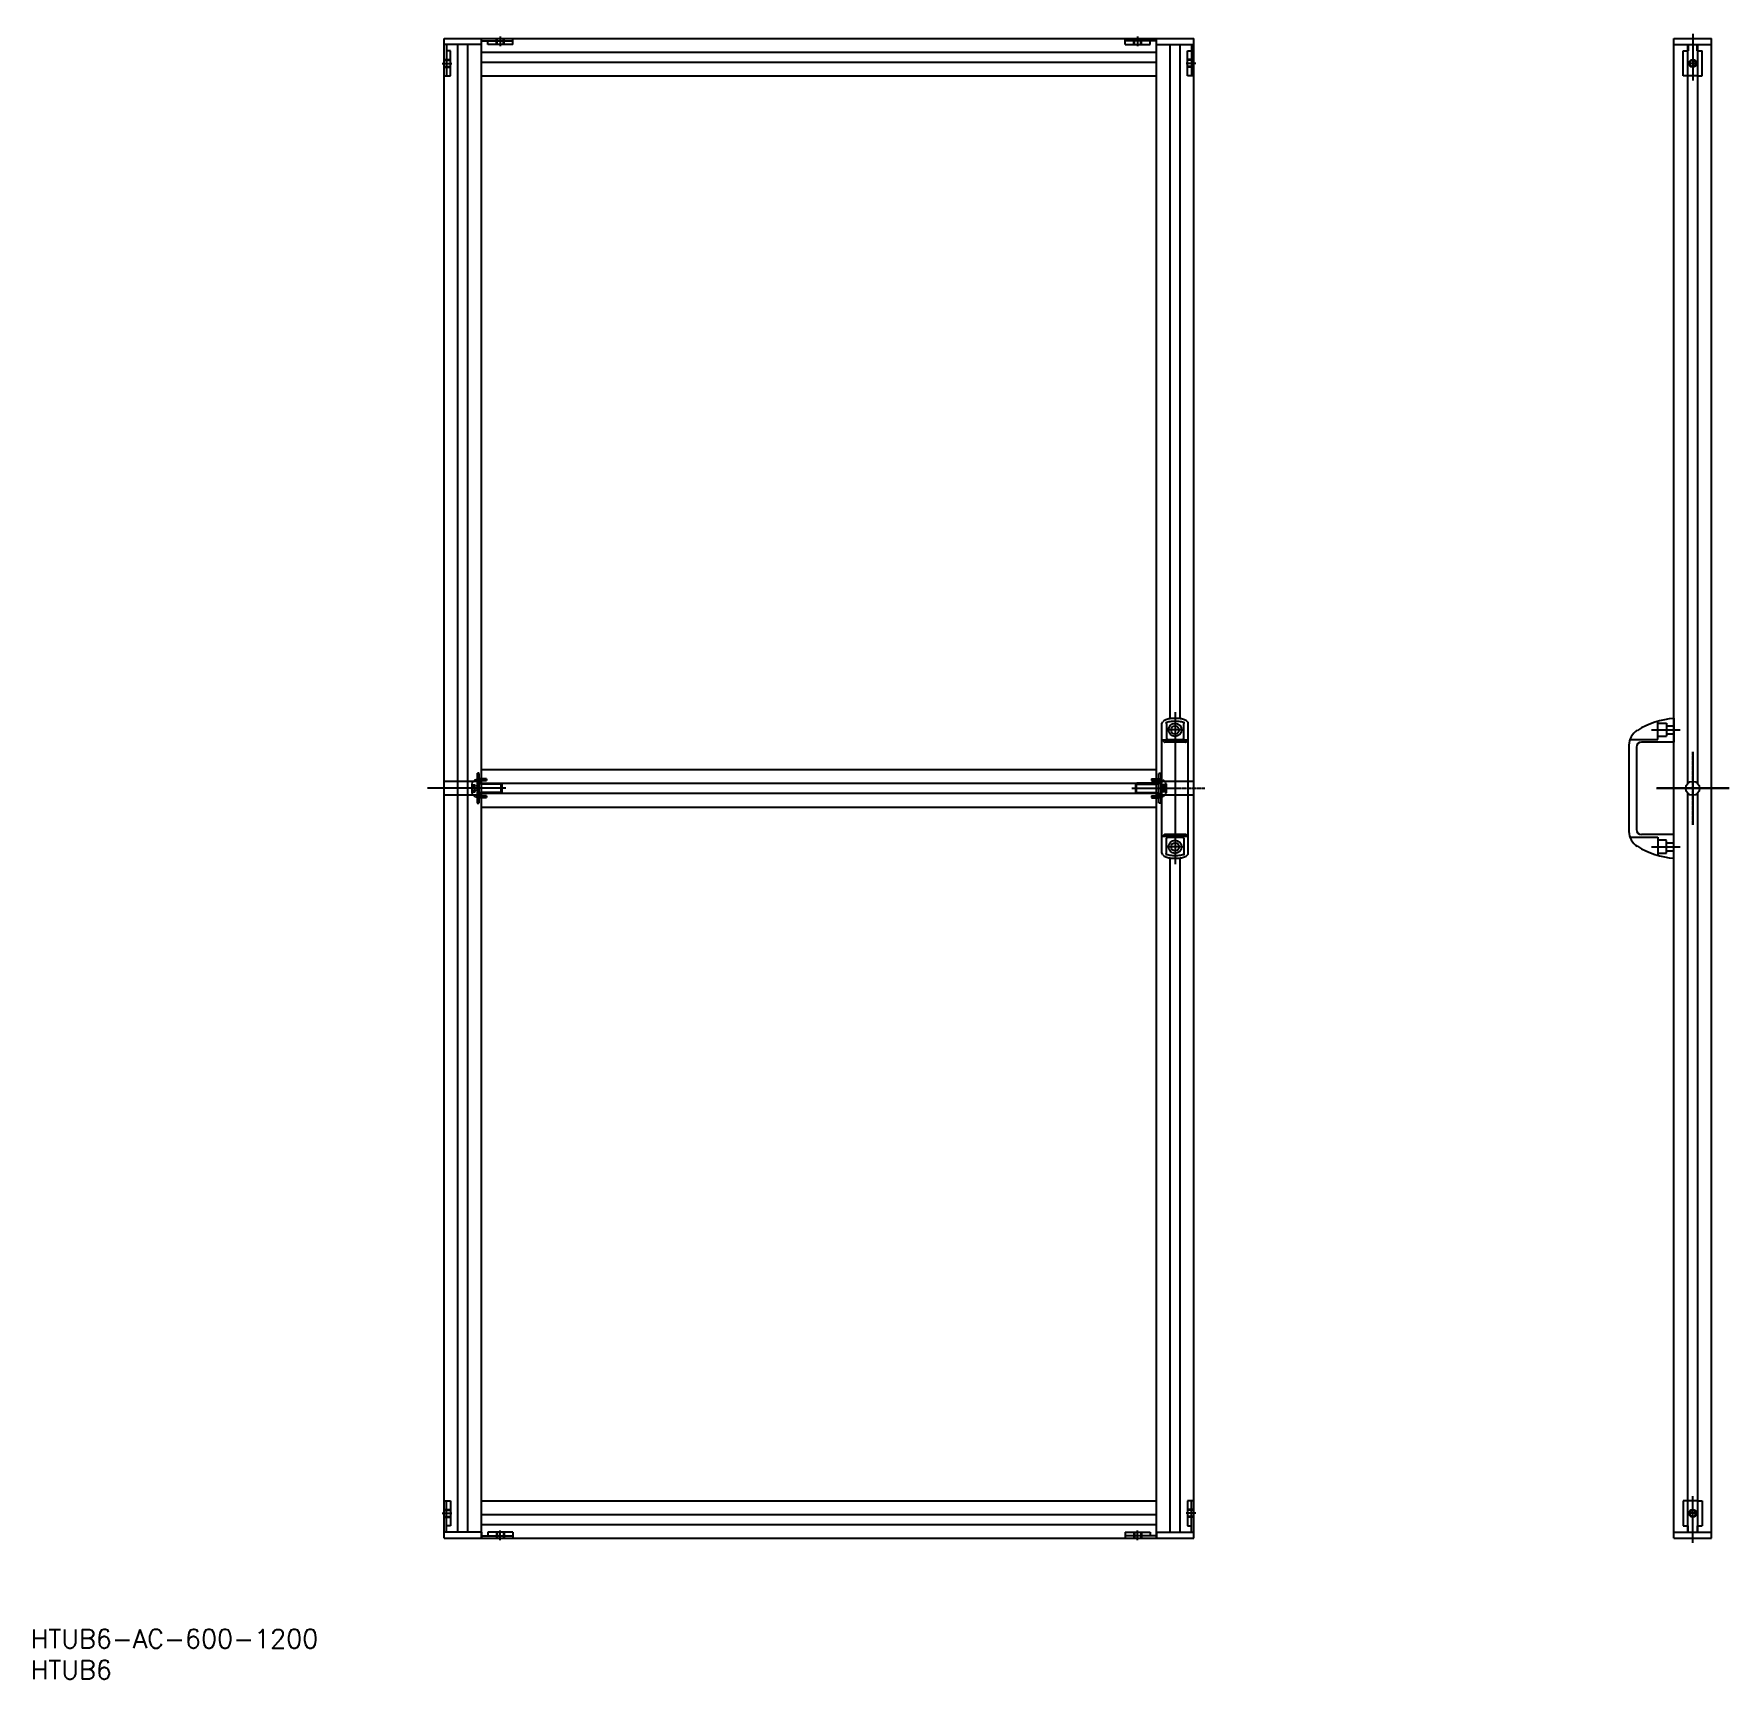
# Model space of a CAD drawing. Extents: x 4 to 1361, y -18 to 1299.
import ezdxf

# ---------------------------------------------------------------- set-up
doc = ezdxf.new("R2010")
doc.units = 0
doc.linetypes.add('CENTER', pattern=[2, 1.25, -0.25, 0.25, -0.25])
doc.linetypes.add('DASHED', pattern=[0.75, 0.5, -0.25])
doc.layers.get('0').update_dxf_attribs({"linetype": 'CONTINUOUS'})
doc.layers.add('CENTER', color=1, linetype='CENTER')
doc.styles.get("Standard").update_dxf_attribs({"font": 'txt.shx', "bigfont": 'extfont2.shx'})

msp = doc.modelspace()

# ---------------------------------------------------------------- linework, layer by layer
at = {"color": 7, "linetype": 'CONTINUOUS'}
for p, q in [((332.7, 95.1), (332.7, 1295.1)), ((332.7, 1295.1), (932.7, 1295.1)), ((362.7, 1290.1), (332.7, 1290.1)), ((343.7, 100.1), (343.7, 1290.1)), ((351.7, 100.1), (351.7, 1290.1)), ((362.7, 95.1), (362.7, 1295.1)), ((362.7, 1290.1), (362.7, 1295.1)), ((902.7, 95.1), (902.7, 1295.1)), ((902.7, 1290.1), (902.7, 1295.1)), ((902.7, 1290.1), (932.7, 1290.1)), ((913.7, 750.8), (913.7, 1290.1)), ((921.7, 750.8), (921.7, 1290.1)), ((932.7, 95.1), (932.7, 1295.1)), ((1316.9, 1295.1), (1346.9, 1295.1)), ((1316.9, 95.1), (1316.9, 1295.1)), ((1316.9, 1290.1), (1346.9, 1290.1)), ((1327.9, 698.9), (1327.9, 1290.1)), ((1328.2, 1290.1), (1328.2, 1285.1)), ((1335.6, 1285.1), (1335.6, 1290.1)), ((1335.9, 698.9), (1335.9, 1290.1)), ((1346.9, 95.1), (1346.9, 1295.1)), ((362.7, 1284.1), (902.7, 1284.1)), ((362.7, 1276.1), (902.7, 1276.1)), ((1328.2, 1285.1), (1327.9, 1285.1)), ((1335.9, 1285.1), (1335.6, 1285.1)), ((362.7, 1265.1), (902.7, 1265.1)), ((1335.9, 1265.1), (1327.9, 1265.1)), ((907.2, 643.1), (907.2, 747.1)), ((910.7, 747), (910.7, 735.1)), ((924.7, 735.1), (924.7, 747)), ((928.2, 643.1), (928.2, 747.1)), ((1316.9, 751.1), (1316.9, 732.1)), ((911.7, 734.1), (923.7, 734.1)), ((1280.9, 729.6), (1280.9, 660.6)), ((1286.9, 728.1), (1286.9, 662.1)), ((1316.9, 732.1), (1290.9, 732.1)), ((362.7, 710.1), (902.7, 710.1)), ((362.7, 691.1), (362.7, 699.1)), ((362.7, 699.1), (902.7, 699.1)), ((902.7, 691.1), (902.7, 699.1)), ((362.7, 691.1), (902.7, 691.1)), ((362.7, 680.1), (902.7, 680.1)), ((1327.9, 100.1), (1327.9, 691.2)), ((1335.9, 100.1), (1335.9, 691.2)), ((910.7, 643.2), (910.7, 655.1)), ((911.7, 656.1), (923.7, 656.1)), ((924.7, 655.1), (924.7, 643.2)), ((1316.9, 658.1), (1290.9, 658.1)), ((1316.9, 639.1), (1316.9, 658.1)), ((913.7, 100.1), (913.7, 639.4)), ((921.7, 100.1), (921.7, 639.4)), ((1316.9, 648.6), (1316.9, 648.6)), ((1316.9, 643.8), (1316.9, 643.8)), ((362.7, 125.1), (902.7, 125.1)), ((1335.9, 125.1), (1327.9, 125.1)), ((362.7, 114.1), (902.7, 114.1)), ((362.7, 100.1), (332.7, 100.1)), ((332.7, 95.1), (932.7, 95.1)), ((362.7, 106.1), (902.7, 106.1)), ((362.7, 100.1), (362.7, 95.1)), ((902.7, 100.1), (902.7, 95.1)), ((902.7, 100.1), (932.7, 100.1)), ((1316.9, 100.1), (1346.9, 100.1)), ((1316.9, 95.1), (1346.9, 95.1)), ((1328.2, 105.1), (1327.9, 105.1)), ((1328.2, 100.1), (1328.2, 105.1)), ((1335.9, 105.1), (1335.6, 105.1)), ((1335.6, 105.1), (1335.6, 100.1))]:
    msp.add_line(p, q, dxfattribs=at)
at = {"color": 3, "linetype": 'DASHED'}
for p, q in [((334.7, 1290.1), (334.7, 1265.1)), ((362.7, 1293.1), (387.7, 1293.1)), ((367.7, 1290.1), (367.7, 1293.1)), ((387.7, 1290.1), (367.7, 1290.1)), ((387.7, 1290.1), (367.7, 1290.1)), ((374.7, 1290.1), (374.7, 1295.1)), ((375.2, 1290.1), (375.2, 1295.1)), ((380.3, 1290.1), (380.3, 1295.1)), ((380.7, 1290.1), (380.7, 1295.1)), ((387.7, 1290.1), (387.7, 1295.1)), ((877.7, 1290.1), (877.7, 1295.1)), ((902.7, 1293.1), (877.7, 1293.1)), ((877.7, 1290.1), (897.7, 1290.1)), ((877.7, 1290.1), (897.7, 1290.1)), ((884.7, 1290.1), (884.7, 1295.1)), ((885.2, 1290.1), (885.2, 1295.1)), ((890.3, 1290.1), (890.3, 1295.1)), ((890.7, 1290.1), (890.7, 1295.1)), ((897.7, 1290.1), (897.7, 1293.1)), ((930.7, 1290.1), (930.7, 1265.1)), ((332.7, 1278.1), (337.7, 1278.1)), ((332.7, 1277.6), (337.7, 1277.6)), ((337.7, 1285.1), (334.7, 1285.1)), ((337.7, 1265.1), (337.7, 1285.1)), ((927.7, 1265.1), (927.7, 1285.1)), ((927.7, 1285.1), (930.7, 1285.1)), ((932.7, 1278.1), (927.7, 1278.1)), ((932.7, 1277.6), (927.7, 1277.6)), ((1324.4, 1265.1), (1324.4, 1285.1)), ((1324.4, 1285.1), (1327.9, 1285.1)), ((1335.9, 1285.1), (1339.4, 1285.1)), ((1339.4, 1265.1), (1339.4, 1285.1)), ((332.7, 1272.5), (337.7, 1272.5)), ((332.7, 1272.1), (337.7, 1272.1)), ((332.7, 1265.1), (337.7, 1265.1)), ((932.7, 1272.5), (927.7, 1272.5)), ((932.7, 1272.1), (927.7, 1272.1)), ((932.7, 1265.1), (927.7, 1265.1)), ((1327.9, 1265.1), (1324.4, 1265.1)), ((1335.9, 1265.1), (1339.4, 1265.1)), ((1303.9, 734.1), (1303.9, 748.7)), ((1303.9, 747.1), (1310.9, 747.1)), ((1310.9, 747.1), (1310.9, 736.6)), ((928.2, 733.6), (907.2, 733.6)), ((908.2, 733.4), (908.2, 733.6)), ((927.2, 733.6), (927.2, 733.4)), ((1281.7, 734.1), (1303.9, 734.1)), ((1310.9, 736.6), (1303.9, 736.6)), ((1310.9, 745.1), (1316.9, 745.1)), ((1310.9, 738.6), (1316.9, 738.6)), ((925.9, 732.1), (909.5, 732.1)), ((360.7, 707.1), (359.2, 707.1)), ((359.2, 707.1), (359.2, 701.2)), ((360.7, 683.1), (360.7, 707.1)), ((904.7, 707.1), (906.2, 707.1)), ((904.7, 683.1), (904.7, 707.1)), ((906.2, 707.1), (906.2, 701.2)), ((362.7, 700.6), (332.7, 700.6)), ((354.8, 698.6), (354.8, 691.6)), ((354.8, 698), (357.3, 698)), ((354.8, 696.5), (357.3, 696.5)), ((354.8, 693.6), (357.3, 693.6)), ((354.8, 692.2), (357.3, 692.2)), ((357.3, 698), (358.9, 695.1)), ((357.3, 692.2), (358.9, 695.1)), ((359.2, 702.1), (359.2, 699.7)), ((359.2, 701.2), (359.2, 689)), ((359.2, 699.7), (359.2, 690.5)), ((360.7, 699.2), (359.2, 699.2)), ((366.7, 702.7), (360.7, 702.7)), ((360.7, 702.7), (360.7, 702.7)), ((366.7, 701.2), (360.7, 701.2)), ((360.7, 699.1), (378.5, 699.1)), ((362.7, 698.4), (360.7, 698.9)), ((379.2, 698.4), (362.7, 698.4)), ((366.7, 702.7), (366.7, 701.2)), ((378.5, 691.1), (378.5, 699.1)), ((378.5, 699.1), (379.2, 698.4)), ((379.2, 691.7), (379.2, 698.4)), ((886.9, 699.1), (886.2, 698.4)), ((886.2, 698.4), (902.7, 698.4)), ((886.2, 691.7), (886.2, 698.4)), ((904.7, 699.1), (886.9, 699.1)), ((886.9, 691.1), (886.9, 699.1)), ((898.7, 702.7), (898.7, 701.2)), ((898.7, 702.7), (904.7, 702.7)), ((898.7, 701.2), (904.7, 701.2)), ((932.7, 700.6), (902.7, 700.6)), ((902.7, 698.4), (904.7, 698.9)), ((904.7, 702.7), (904.7, 702.7)), ((904.7, 699.2), (906.2, 699.2)), ((906.2, 702.1), (906.2, 699.7)), ((906.2, 701.2), (906.2, 689)), ((906.2, 699.7), (906.2, 690.5)), ((908.2, 698), (906.5, 695.1)), ((908.2, 692.2), (906.5, 695.1)), ((910.6, 698), (908.2, 698)), ((910.6, 696.5), (908.2, 696.5)), ((910.6, 693.6), (908.2, 693.6)), ((910.6, 692.2), (908.2, 692.2)), ((910.6, 698.6), (910.6, 691.6)), ((362.7, 689.5), (332.7, 689.5)), ((360.7, 690.9), (359.2, 690.9)), ((359.2, 690.5), (359.2, 688.1)), ((359.2, 689), (359.2, 683.1)), ((359.2, 683.1), (360.7, 683.1)), ((362.7, 691.7), (360.7, 691.3)), ((360.7, 691.1), (378.5, 691.1)), ((366.7, 689), (360.7, 689)), ((366.7, 687.5), (360.7, 687.5)), ((360.7, 687.5), (360.7, 687.5)), ((379.2, 691.7), (362.7, 691.7)), ((366.7, 689), (366.7, 687.5)), ((378.5, 691.1), (379.2, 691.7)), ((886.2, 691.7), (902.7, 691.7)), ((886.9, 691.1), (886.2, 691.7)), ((904.7, 691.1), (886.9, 691.1)), ((898.7, 689), (904.7, 689)), ((898.7, 689), (898.7, 687.5)), ((898.7, 687.5), (904.7, 687.5)), ((902.7, 691.7), (904.7, 691.3)), ((932.7, 689.5), (902.7, 689.5)), ((904.7, 690.9), (906.2, 690.9)), ((904.7, 687.5), (904.7, 687.5)), ((906.2, 683.1), (904.7, 683.1)), ((906.2, 690.5), (906.2, 688.1)), ((906.2, 689), (906.2, 683.1)), ((928.2, 656.6), (907.2, 656.6)), ((908.2, 656.8), (908.2, 656.6)), ((925.9, 658.1), (909.5, 658.1)), ((927.2, 656.6), (927.2, 656.8)), ((1281.7, 656.1), (1303.9, 656.1)), ((1303.9, 656.1), (1303.9, 641.4)), ((1310.9, 653.6), (1303.9, 653.6)), ((1310.9, 643.1), (1310.9, 653.6)), ((1310.9, 651.6), (1316.9, 651.6)), ((1303.9, 643.1), (1310.9, 643.1)), ((1310.9, 645.1), (1316.9, 645.1)), ((332.7, 125.1), (337.7, 125.1)), ((334.7, 100.1), (334.7, 125.1)), ((337.7, 125.1), (337.7, 105.1)), ((932.7, 125.1), (927.7, 125.1)), ((927.7, 125.1), (927.7, 105.1)), ((930.7, 100.1), (930.7, 125.1)), ((1324.4, 125.1), (1324.4, 105.1)), ((1327.9, 125.1), (1324.4, 125.1)), ((1335.9, 125.1), (1339.4, 125.1)), ((1339.4, 125.1), (1339.4, 105.1)), ((332.7, 118.1), (337.7, 118.1)), ((332.7, 117.6), (337.7, 117.6)), ((332.7, 112.5), (337.7, 112.5)), ((332.7, 112.1), (337.7, 112.1)), ((932.7, 118.1), (927.7, 118.1)), ((932.7, 117.6), (927.7, 117.6)), ((932.7, 112.5), (927.7, 112.5)), ((932.7, 112.1), (927.7, 112.1)), ((337.7, 105.1), (334.7, 105.1)), ((362.7, 97.1), (387.7, 97.1)), ((387.7, 100.1), (367.7, 100.1)), ((387.7, 100.1), (367.7, 100.1)), ((367.7, 100.1), (367.7, 97.1)), ((374.7, 100.1), (374.7, 95.1)), ((375.2, 100.1), (375.2, 95.1)), ((380.3, 100.1), (380.3, 95.1)), ((380.7, 100.1), (380.7, 95.1)), ((387.7, 100.1), (387.7, 95.1)), ((877.7, 100.1), (897.7, 100.1)), ((877.7, 100.1), (877.7, 95.1)), ((877.7, 100.1), (897.7, 100.1)), ((902.7, 97.1), (877.7, 97.1)), ((884.7, 100.1), (884.7, 95.1)), ((885.2, 100.1), (885.2, 95.1)), ((890.3, 100.1), (890.3, 95.1)), ((890.7, 100.1), (890.7, 95.1)), ((897.7, 100.1), (897.7, 97.1)), ((927.7, 105.1), (930.7, 105.1)), ((1324.4, 105.1), (1327.9, 105.1)), ((1335.9, 105.1), (1339.4, 105.1))]:
    msp.add_line(p, q, dxfattribs=at)
at = {"color": 3, "linetype": 'CONTINUOUS'}
for centre in [(1331.9, 1275.1), (1331.9, 115.1)]:
    msp.add_circle(centre, 3, dxfattribs=at)
at = {"color": 7, "linetype": 'CONTINUOUS'}
for centre, radius in [((1331.9, 1275.1), 2.55), ((917.7, 741.8), 5.25), ((917.7, 741.8), 3.25), ((1331.9, 695.1), 5.55), ((917.7, 648.3), 5.25), ((917.7, 648.3), 3.25), ((1331.9, 115.1), 2.55)]:
    msp.add_circle(centre, radius, dxfattribs=at)
for centre, radius, start, end in [((908.9, 747.1), 1.73, 132.605, 180), ((913.1, 742.6), 7.84, 110.854, 132.605), ((913.1, 740.2), 7.84, 110.854, 112.986), ((910.2, 747), 0.5, 0, 112.986), ((915.9, 735.3), 15.7, 98.967, 110.854), ((915.9, 732.9), 15.7, 98.967, 110.854), ((917.7, 723.6), 27.5, 90, 98.967), ((917.7, 721.2), 27.5, 90, 98.967), ((917.7, 723.6), 27.5, 81.033, 90), ((917.7, 721.2), 27.5, 81.033, 90), ((919.6, 735.3), 15.7, 69.1455, 81.0329), ((919.6, 732.9), 15.7, 69.1455, 81.0329), ((925.2, 747), 0.5, 67.014, 180), ((922.3, 742.6), 7.84, 47.3952, 69.1456), ((922.3, 740.2), 7.84, 67.0142, 69.1456), ((926.5, 747.1), 1.73, 0.0841, 47.3654), ((1322, 686), 65.2, 94.4105, 121.818), ((911.7, 735.1), 1, 180, 270), ((923.7, 735.1), 1, 270, 0), ((1294.9, 729.6), 14, 121.818, 180), ((1290.9, 728.1), 4, 90, 180), ((911.7, 655.1), 1, 90, 180), ((923.7, 655.1), 1, 360, 90), ((1294.9, 660.6), 14, 180, 238.1812), ((1290.9, 662.1), 4, 180, 270), ((908.9, 643.1), 1.73, 180, 227.395), ((913.1, 647.6), 7.84, 227.395, 249.146), ((910.2, 643.2), 0.5, 247.014, 360), ((913.1, 649.9), 7.84, 247.014, 249.146), ((915.9, 657.2), 15.7, 249.146, 261.033), ((915.9, 654.9), 15.7, 249.146, 261.033), ((917.7, 668.9), 27.5, 261.033, 270), ((917.7, 666.6), 27.5, 261.033, 270), ((917.7, 668.9), 27.5, 270, 278.967), ((917.7, 666.6), 27.5, 270, 278.967), ((919.6, 657.2), 15.7, 278.9671, 290.8545), ((919.6, 654.9), 15.7, 278.9671, 290.8545), ((925.2, 643.2), 0.5, 180, 292.986), ((922.3, 649.9), 7.84, 290.8544, 292.9858), ((922.3, 647.6), 7.84, 290.8544, 312.6048), ((926.5, 643.1), 1.73, 312.6049, 360), ((1322, 704.1), 65.2, 238.1812, 265.5898)]:
    msp.add_arc(centre, radius, start, end, dxfattribs=at)
at = {"color": 3, "linetype": 'DASHED'}
for centre, radius, start, end in [((909.5, 733.4), 1.3, 180, 270), ((925.9, 733.4), 1.3, 270, 0), ((359.6, 697.1), 5, 94.2907, 162.7107), ((355.5, 697.2), 1.93, 338.0126, 21.9874), ((349.9, 695.1), 7.5, 348.9042, 11.0958), ((355.5, 692.9), 1.93, 338.0126, 21.9874), ((360.7, 701.2), 1.5, 90, 180), ((904.7, 701.2), 1.5, 0, 90), ((905.8, 697.1), 5, 17.2893, 85.7093), ((909.9, 697.2), 1.93, 158.0126, 201.9874), ((915.5, 695.1), 7.5, 168.9042, 191.0958), ((909.9, 692.9), 1.93, 158.0126, 201.9874), ((359.6, 693.1), 5, 197.2893, 265.7093), ((360.7, 689), 1.5, 180, 270), ((904.7, 689), 1.5, 270, 0), ((905.8, 693.1), 5, 274.2907, 342.7107), ((909.5, 656.8), 1.3, 90, 180), ((925.9, 656.8), 1.3, 360, 90)]:
    msp.add_arc(centre, radius, start, end, dxfattribs=at)
at = {"layer": 'CENTER', "color": 1, "linetype": 'CENTER'}
for p, q in [((377.7, 1296.6), (377.7, 1288.6)), ((887.7, 1296.6), (887.7, 1288.6)), ((1331.9, 1298.7), (1331.9, 1261.5)), ((331.2, 1275.1), (339.2, 1275.1)), ((934.2, 1275.1), (926.2, 1275.1)), ((1335.9, 1275.1), (1327.9, 1275.1)), ((917.7, 756.1), (917.7, 634.1)), ((924, 741.8), (911.5, 741.8)), ((1298.9, 741.8), (1321.9, 741.8)), ((1331.9, 666), (1331.9, 724.2)), ((1331.9, 724.2), (1331.9, 666)), ((382.2, 695.1), (319.5, 695.1)), ((883.2, 695.1), (941.4, 695.1)), ((1302.9, 695.1), (1361, 695.1)), ((1361, 695.1), (1302.9, 695.1)), ((924, 648.3), (911.5, 648.3)), ((1298.9, 648.3), (1321.9, 648.3)), ((1331.9, 91.5), (1331.9, 128.7)), ((331.2, 115.1), (339.2, 115.1)), ((934.2, 115.1), (926.2, 115.1)), ((1335.9, 115.1), (1327.9, 115.1)), ((377.7, 93.6), (377.7, 101.6)), ((887.7, 93.6), (887.7, 101.6))]:
    msp.add_line(p, q, dxfattribs=at)

# ---------------------------------------------------------------- texts
at = {"color": 7, "linetype": 'CONTINUOUS'}
for s, p in [('HTUB6-AC-600-1200', (1.9, 7.2)), ('HTUB6', (1.9, -17.6))]:
    msp.add_text(s, height=15, dxfattribs=at).set_placement(p)

doc.saveas('drawing.dxf')
